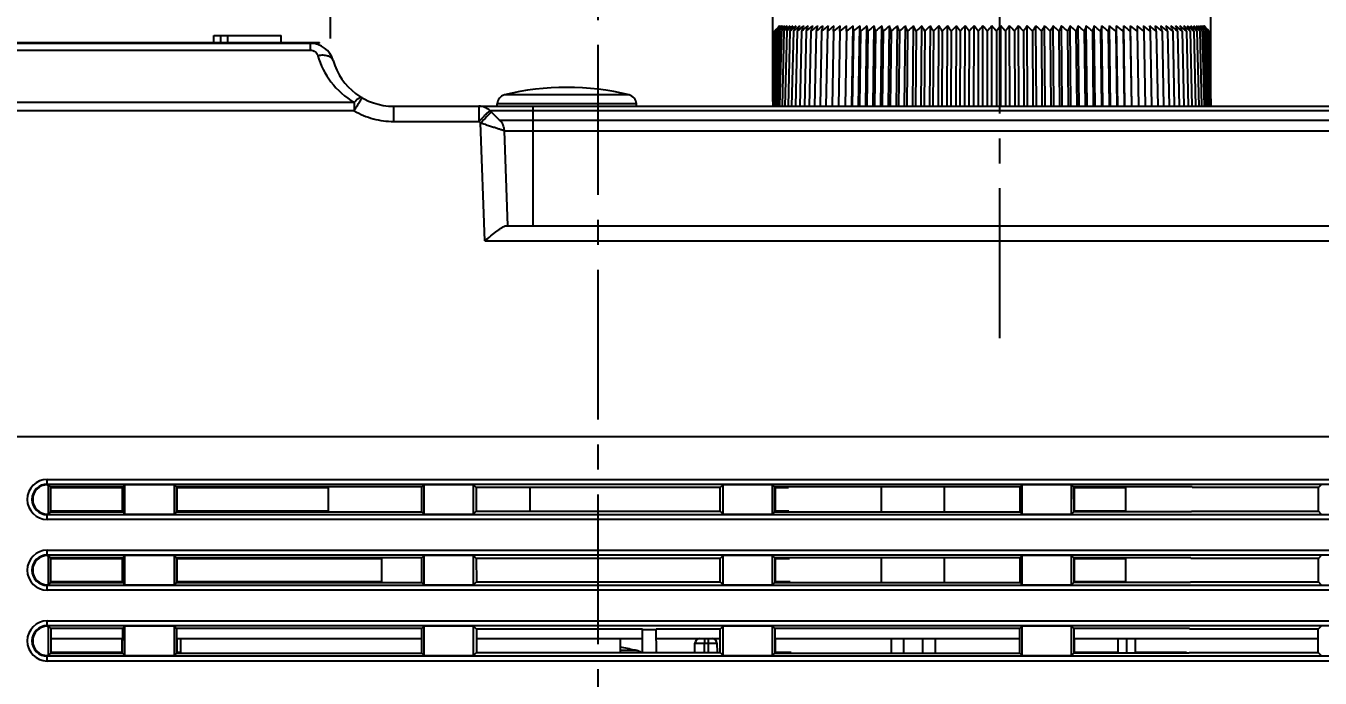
# Model space of a CAD drawing. Extents: x -1638 to -494, y -74 to 314.
# Drawn here: x -852.7 to -770.5, y 140.3 to 181.7 of the extents above; entities that cross this region are included whole.
import ezdxf

# ---------------------------------------------------------------- set-up
doc = ezdxf.new("R2010")
doc.units = 0
doc.header["$PDMODE"] = 3
doc.header["$PDSIZE"] = 0.7
doc.linetypes.add('CENTER', pattern=[17.8, 10.75, -2.35, 2.35, -2.35])
doc.linetypes.add('CENTER2', pattern=[28.575, 19.05, -3.175, 3.175, -3.175])
doc.layers.get('DEFPOINTS').update_dxf_attribs({"linetype": 'CONTINUOUS'})
for name, color, linetype in [('3', 112, 'CENTER'), ('BUTTON_PUSH_DXF_CONTINUOUS', 7, 'CONTINUOUS'), ('CASE_BODY_10DXF_CONTINUOUS', 7, 'CONTINUOUS'), ('COVER_TOP_10DXF_CONTINUOUS', 7, 'CONTINUOUS'), ('DIM', 1, 'CONTINUOUS'), ('HEADPIN_22_1DXF_CONTINUOUS', 7, 'CONTINUOUS'), ('HEADPIN_22_9DXF_CONTINUOUS', 7, 'CONTINUOUS'), ('HEADPIN_F22_DXF_CONTINUOUS', 7, 'CONTINUOUS'), ('KNOB_ROTARY_DXF_CONTINUOUS', 7, 'CONTINUOUS'), ('PCB_SUB-3RD_DXF_CONTINUOUS', 7, 'CONTINUOUS'), ('PH_M4X15_DXF_CONTINUOUS_LI', 7, 'CONTINUOUS'), ('RELAY_HF49FDDXF_CONTINUOUS', 7, 'CONTINUOUS'), ('TRANSE_13_DXF_CONTINUOUS_L', 7, 'CONTINUOUS'), ('WINDOW_SHEETDXF_CONTINUOUS', 7, 'CONTINUOUS')]:
    doc.layers.add(name, color=color, linetype=linetype)
doc.styles.add('OMI-1', font='arial.ttf', dxfattribs={"oblique": 1, "height": 3})
doc.dimstyles.new('1', dxfattribs={"dimtxt": 5, "dimasz": 2.5, "dimexe": 0.8, "dimexo": 0.3, "dimgap": 0.5, "dimtad": 1, "dimtoh": 1, "dimdec": 1, "dimzin": 0, "dimtxsty": 'OMI-1', "dimcen": 0, "dimclrd": 256, "dimclre": 256, "dimclrt": 256, "dimazin": 3, "dimtfac": 0.8, "dimtdec": 1, "dimtix": 1, "dimtmove": 0, "dimatfit": 3, "dimtolj": 1, "dimtzin": 0})

# ---------------------------------------------------------------- blocks, each defined once
blk = doc.blocks.new('*D2264')
at = {"layer": 'DEFPOINTS', "color": 0}
for p in [(-833.327, 189.073), (-833.327, 180.632), (-891.327, 156.132)]:
    blk.add_point(p, dxfattribs=at)
at = {"layer": 'DIM'}
for p, q in [((-891.327, 156.432), (-891.327, 189.873)), ((-833.327, 180.932), (-833.327, 189.873)), ((-888.827, 189.073), (-835.827, 189.073))]:
    blk.add_line(p, q, dxfattribs=at)
for points in [[(-888.827, 189.49), (-888.827, 188.657), (-891.327, 189.073)], [(-835.827, 188.657), (-835.827, 189.49), (-833.327, 189.073)]]:
    blk.add_solid(points, dxfattribs=at)
at = {"layer": 'DIM', "insert": (-862.327, 191.105), "char_height": 3, "attachment_point": 5, "style": 'OMI-1'}
blk.add_mtext('\\A1;58.0', dxfattribs=at)
blk = doc.blocks.new('*D2268')
at = {"layer": 'DEFPOINTS', "color": 0}
for p in [(-777.409, 192.233), (-805.246, 176.632), (-777.409, 176.632)]:
    blk.add_point(p, dxfattribs=at)
at = {"layer": 'DIM'}
for p, q in [((-805.246, 176.932), (-805.246, 193.033)), ((-777.409, 176.932), (-777.409, 193.033)), ((-802.746, 192.233), (-779.909, 192.233))]:
    blk.add_line(p, q, dxfattribs=at)
for points in [[(-802.746, 192.65), (-802.746, 191.816), (-805.246, 192.233)], [(-779.909, 191.816), (-779.909, 192.65), (-777.409, 192.233)]]:
    blk.add_solid(points, dxfattribs=at)
at = {"layer": 'DIM', "insert": (-791.327, 194.349), "char_height": 3, "attachment_point": 5, "style": 'OMI-1'}
blk.add_mtext('\\A1;\\A1;%%C27.8', dxfattribs=at)

msp = doc.modelspace()

# ---------------------------------------------------------------- linework, layer by layer
at = {"layer": '3', "linetype": 'CENTER2', "ltscale": 0.5}
for p, q in [((-816.327, 28.125), (-816.327, 288.122)), ((-790.827, 161.887), (-790.827, 197.212))]:
    msp.add_line(p, q, dxfattribs=at)
at = {"layer": 'BUTTON_PUSH_DXF_CONTINUOUS', "color": 7, "linetype": 'CONTINUOUS'}
for p, q in [((-822.752, 176.632), (-822.746, 176.789)), ((-813.909, 176.789), (-822.746, 176.789)), ((-814.364, 177.347), (-822.291, 177.347)), ((-813.902, 176.632), (-813.909, 176.789))]:
    msp.add_line(p, q, dxfattribs=at)
for centre, radius, start, end in [((-818.327, 161.399), 16.433, 76.04278, 103.95722), ((-822.146, 176.764), 0.6, 103.95722, 177.61406), ((-814.508, 176.764), 0.6, 2.38594, 76.04278)]:
    msp.add_arc(centre, radius, start, end, dxfattribs=at)
at = {"layer": 'CASE_BODY_10DXF_CONTINUOUS', "color": 7, "linetype": 'CONTINUOUS'}
for p, q in [((-891.327, 155.632), (-741.327, 155.632)), ((-851.327, 152.562), (-851.327, 152.907)), ((-851.327, 152.907), (-750.327, 152.907)), ((-851.327, 152.608), (-750.327, 152.608)), ((-851.327, 152.562), (-851.257, 152.562)), ((-851.257, 150.702), (-851.257, 152.562)), ((-851.257, 152.562), (-851.128, 152.433)), ((-851.128, 152.433), (-851.126, 150.834)), ((-846.527, 152.433), (-851.128, 152.433)), ((-851.128, 152.382), (-846.578, 152.382)), ((-846.578, 152.382), (-846.579, 150.883)), ((-846.529, 150.834), (-846.527, 152.433)), ((-846.397, 152.562), (-846.527, 152.433)), ((-846.397, 150.702), (-846.397, 152.562)), ((-843.257, 152.562), (-846.397, 152.562)), ((-843.257, 150.702), (-843.257, 152.562)), ((-843.257, 152.562), (-843.128, 152.433)), ((-843.128, 152.433), (-843.126, 150.834)), ((-827.527, 152.433), (-843.128, 152.433)), ((-843.076, 150.883), (-843.077, 152.382)), ((-843.077, 152.382), (-833.476, 152.382)), ((-827.529, 150.834), (-827.527, 152.433)), ((-827.397, 152.562), (-827.527, 152.433)), ((-827.397, 150.702), (-827.397, 152.562)), ((-824.257, 152.562), (-827.397, 152.562)), ((-824.257, 150.702), (-824.257, 152.562)), ((-824.257, 152.562), (-824.077, 152.382)), ((-824.077, 152.382), (-824.076, 150.883)), ((-808.578, 152.382), (-824.077, 152.382)), ((-808.579, 150.883), (-808.578, 152.382)), ((-808.397, 152.562), (-808.578, 152.382)), ((-808.397, 150.702), (-808.397, 152.562)), ((-805.257, 152.562), (-808.397, 152.562)), ((-805.257, 150.702), (-805.257, 152.562)), ((-805.257, 152.562), (-805.128, 152.433)), ((-805.128, 152.433), (-805.126, 150.834)), ((-789.527, 152.433), (-805.128, 152.433)), ((-805.076, 150.883), (-805.077, 152.382)), ((-805.077, 152.382), (-804.249, 152.382)), ((-804.249, 152.382), (-804.25, 152.433)), ((-789.529, 150.834), (-789.527, 152.433)), ((-789.397, 152.562), (-789.527, 152.433)), ((-789.397, 150.702), (-789.397, 152.562)), ((-786.257, 152.562), (-789.397, 152.562)), ((-786.257, 150.702), (-786.257, 152.562)), ((-786.257, 152.562), (-786.128, 152.433)), ((-786.128, 152.433), (-786.126, 150.834)), ((-778.605, 152.433), (-786.128, 152.433)), ((-786.076, 150.883), (-786.077, 152.382)), ((-786.077, 152.382), (-782.827, 152.382)), ((-778.605, 152.433), (-778.606, 152.382)), ((-770.578, 152.382), (-778.606, 152.382)), ((-770.579, 150.883), (-770.578, 152.382)), ((-770.397, 152.562), (-770.578, 152.382)), ((-851.327, 150.357), (-851.327, 150.702)), ((-851.327, 150.702), (-851.257, 150.702)), ((-750.327, 150.656), (-851.327, 150.656)), ((-851.257, 150.702), (-851.126, 150.834)), ((-846.579, 150.883), (-851.126, 150.883)), ((-851.126, 150.834), (-846.529, 150.834)), ((-846.397, 150.702), (-846.529, 150.834)), ((-846.397, 150.702), (-843.257, 150.702)), ((-843.257, 150.702), (-843.126, 150.834)), ((-843.126, 150.834), (-827.529, 150.834)), ((-833.476, 150.883), (-843.076, 150.883)), ((-827.397, 150.702), (-827.529, 150.834)), ((-827.397, 150.702), (-824.257, 150.702)), ((-824.257, 150.702), (-824.076, 150.883)), ((-824.076, 150.883), (-808.579, 150.883)), ((-808.397, 150.702), (-808.579, 150.883)), ((-808.397, 150.702), (-805.257, 150.702)), ((-805.257, 150.702), (-805.126, 150.834)), ((-805.126, 150.834), (-789.529, 150.834)), ((-804.223, 150.883), (-805.076, 150.883)), ((-804.222, 150.834), (-804.223, 150.883)), ((-789.397, 150.702), (-789.529, 150.834)), ((-789.397, 150.702), (-786.257, 150.702)), ((-786.257, 150.702), (-786.126, 150.834)), ((-778.633, 150.834), (-786.126, 150.834)), ((-782.827, 150.883), (-786.076, 150.883)), ((-778.633, 150.834), (-778.632, 150.883)), ((-778.632, 150.883), (-770.579, 150.883)), ((-770.397, 150.702), (-770.579, 150.883)), ((-750.327, 150.357), (-851.327, 150.357)), ((-851.327, 148.062), (-851.327, 148.407)), ((-851.327, 148.407), (-750.327, 148.407)), ((-851.327, 148.108), (-750.327, 148.108)), ((-851.327, 148.062), (-851.257, 148.062)), ((-851.257, 146.202), (-851.257, 148.062)), ((-851.257, 148.062), (-851.121, 147.926)), ((-846.397, 148.062), (-846.534, 147.926)), ((-846.397, 146.202), (-846.397, 148.062)), ((-843.257, 148.062), (-846.397, 148.062)), ((-843.257, 146.202), (-843.257, 148.062)), ((-843.257, 148.062), (-843.121, 147.926)), ((-827.397, 148.062), (-827.534, 147.926)), ((-827.397, 146.202), (-827.397, 148.062)), ((-824.257, 148.062), (-827.397, 148.062)), ((-824.257, 146.202), (-824.257, 148.062)), ((-824.257, 148.062), (-824.074, 147.878)), ((-808.397, 148.062), (-808.581, 147.878)), ((-808.397, 146.202), (-808.397, 148.062)), ((-805.257, 148.062), (-808.397, 148.062)), ((-805.257, 146.202), (-805.257, 148.062)), ((-805.257, 148.062), (-805.121, 147.926)), ((-789.397, 148.062), (-789.534, 147.926)), ((-789.397, 146.202), (-789.397, 148.062)), ((-786.257, 148.062), (-789.397, 148.062)), ((-786.257, 146.202), (-786.257, 148.062)), ((-786.257, 148.062), (-786.121, 147.926)), ((-770.397, 148.062), (-770.581, 147.878)), ((-851.121, 147.926), (-851.119, 146.341)), ((-846.534, 147.926), (-851.121, 147.926)), ((-851.121, 147.878), (-846.581, 147.878)), ((-846.581, 147.878), (-846.582, 146.387)), ((-846.536, 146.341), (-846.534, 147.926)), ((-843.121, 147.926), (-843.119, 146.341)), ((-827.534, 147.926), (-843.121, 147.926)), ((-843.072, 146.387), (-843.074, 147.878)), ((-843.074, 147.878), (-830.076, 147.878)), ((-827.536, 146.341), (-827.534, 147.926)), ((-824.074, 147.878), (-824.072, 146.387)), ((-808.581, 147.878), (-824.074, 147.878)), ((-808.582, 146.387), (-808.581, 147.878)), ((-805.121, 147.926), (-805.119, 146.341)), ((-789.534, 147.926), (-805.121, 147.926)), ((-805.072, 146.387), (-805.074, 147.878)), ((-805.074, 147.878), (-804.17, 147.878)), ((-804.17, 147.878), (-804.171, 147.926)), ((-789.536, 146.341), (-789.534, 147.926)), ((-778.684, 147.926), (-786.121, 147.926)), ((-786.121, 147.926), (-786.119, 146.341)), ((-786.074, 147.878), (-782.827, 147.878)), ((-786.072, 146.387), (-786.074, 147.878)), ((-778.684, 147.926), (-778.685, 147.878)), ((-770.581, 147.878), (-778.685, 147.878)), ((-770.582, 146.387), (-770.581, 147.878)), ((-846.582, 146.387), (-851.119, 146.387)), ((-830.076, 146.387), (-843.072, 146.387)), ((-824.257, 146.202), (-824.072, 146.387)), ((-824.072, 146.387), (-808.582, 146.387)), ((-808.397, 146.202), (-808.582, 146.387)), ((-804.144, 146.387), (-805.072, 146.387)), ((-804.143, 146.341), (-804.144, 146.387)), ((-782.827, 146.387), (-786.072, 146.387)), ((-778.711, 146.387), (-770.582, 146.387)), ((-778.711, 146.341), (-778.711, 146.387)), ((-770.397, 146.202), (-770.582, 146.387)), ((-851.327, 145.857), (-851.327, 146.202)), ((-851.327, 146.202), (-851.257, 146.202)), ((-750.327, 146.156), (-851.327, 146.156)), ((-750.327, 145.857), (-851.327, 145.857)), ((-851.257, 146.202), (-851.119, 146.341)), ((-851.119, 146.341), (-846.536, 146.341)), ((-846.397, 146.202), (-846.536, 146.341)), ((-846.397, 146.202), (-843.257, 146.202)), ((-843.257, 146.202), (-843.119, 146.341)), ((-843.119, 146.341), (-827.536, 146.341)), ((-827.397, 146.202), (-827.536, 146.341)), ((-827.397, 146.202), (-824.257, 146.202)), ((-808.397, 146.202), (-805.257, 146.202)), ((-805.257, 146.202), (-805.119, 146.341)), ((-805.119, 146.341), (-789.536, 146.341)), ((-789.397, 146.202), (-789.536, 146.341)), ((-789.397, 146.202), (-786.257, 146.202)), ((-786.257, 146.202), (-786.119, 146.341)), ((-778.711, 146.341), (-786.119, 146.341)), ((-851.327, 143.562), (-851.327, 143.907)), ((-851.327, 143.907), (-750.327, 143.907)), ((-851.327, 143.608), (-750.327, 143.608)), ((-851.327, 143.562), (-851.257, 143.562)), ((-851.257, 141.702), (-851.257, 143.562)), ((-851.257, 143.562), (-851.114, 143.419)), ((-851.114, 143.419), (-851.112, 141.847)), ((-846.54, 143.419), (-851.114, 143.419)), ((-846.543, 141.847), (-846.54, 143.419)), ((-846.397, 143.562), (-846.54, 143.419)), ((-846.397, 141.702), (-846.397, 143.562)), ((-843.257, 143.562), (-846.397, 143.562)), ((-843.257, 141.702), (-843.257, 143.562)), ((-843.257, 143.562), (-843.114, 143.419)), ((-843.114, 143.419), (-843.112, 141.847)), ((-827.54, 143.419), (-843.114, 143.419)), ((-827.543, 141.847), (-827.54, 143.419)), ((-827.397, 143.562), (-827.54, 143.419)), ((-827.397, 141.702), (-827.397, 143.562)), ((-824.257, 143.562), (-827.397, 143.562)), ((-824.257, 141.702), (-824.257, 143.562)), ((-824.257, 143.562), (-824.07, 143.375)), ((-824.07, 143.375), (-824.069, 141.89)), ((-813.51, 143.375), (-824.07, 143.375)), ((-813.523, 141.89), (-813.51, 143.375)), ((-813.51, 143.369), (-812.644, 143.369)), ((-812.631, 141.89), (-812.644, 143.375)), ((-808.585, 143.375), (-812.644, 143.375)), ((-808.586, 141.89), (-808.585, 143.375)), ((-808.397, 143.562), (-808.585, 143.375)), ((-808.397, 141.702), (-808.397, 143.562)), ((-805.257, 143.562), (-808.397, 143.562)), ((-805.257, 141.702), (-805.257, 143.562)), ((-805.257, 143.562), (-805.114, 143.419)), ((-805.114, 143.419), (-805.112, 141.847)), ((-789.54, 143.419), (-805.114, 143.419)), ((-789.543, 141.847), (-789.54, 143.419)), ((-789.397, 143.562), (-789.54, 143.419)), ((-789.397, 141.702), (-789.397, 143.562)), ((-786.257, 143.562), (-789.397, 143.562)), ((-786.257, 141.702), (-786.257, 143.562)), ((-786.257, 143.562), (-786.114, 143.419)), ((-778.762, 143.419), (-786.114, 143.419)), ((-786.114, 143.419), (-786.112, 141.847)), ((-778.762, 143.419), (-778.763, 143.375)), ((-770.585, 143.375), (-778.763, 143.375)), ((-770.586, 141.89), (-770.585, 143.375)), ((-770.397, 143.562), (-770.585, 143.375)), ((-846.585, 142.782), (-846.586, 141.89)), ((-843.069, 141.89), (-843.07, 142.782)), ((-810.189, 141.89), (-810.184, 142.485)), ((-809.589, 141.89), (-809.584, 142.485)), ((-809.584, 142.782), (-809.584, 142.485)), ((-809.584, 142.485), (-808.788, 142.485)), ((-809.336, 142.782), (-809.336, 141.89)), ((-808.788, 142.485), (-808.783, 141.889)), ((-805.069, 141.89), (-805.07, 142.782)), ((-786.069, 141.89), (-786.07, 142.782)), ((-783.313, 142.782), (-783.321, 141.847)), ((-782.767, 142.782), (-782.767, 141.847)), ((-782.222, 142.782), (-782.213, 141.847)), ((-851.327, 141.357), (-851.327, 141.702)), ((-851.327, 141.702), (-851.257, 141.702)), ((-750.327, 141.656), (-851.327, 141.656)), ((-851.257, 141.702), (-851.112, 141.847)), ((-846.586, 141.89), (-851.112, 141.89)), ((-851.112, 141.847), (-846.543, 141.847)), ((-846.397, 141.702), (-846.543, 141.847)), ((-846.397, 141.702), (-843.257, 141.702)), ((-843.257, 141.702), (-843.112, 141.847)), ((-843.112, 141.847), (-827.543, 141.847)), ((-842.853, 141.89), (-843.069, 141.89)), ((-827.397, 141.702), (-827.543, 141.847)), ((-827.397, 141.702), (-824.257, 141.702)), ((-824.257, 141.702), (-824.069, 141.89)), ((-824.069, 141.89), (-813.523, 141.89)), ((-813.523, 141.894), (-812.631, 141.894)), ((-812.631, 141.89), (-808.586, 141.89)), ((-808.397, 141.702), (-808.586, 141.89)), ((-808.397, 141.702), (-805.257, 141.702)), ((-805.257, 141.702), (-805.112, 141.847)), ((-805.112, 141.847), (-789.543, 141.847)), ((-804.066, 141.89), (-805.069, 141.89)), ((-804.065, 141.847), (-804.066, 141.89)), ((-789.397, 141.702), (-789.543, 141.847)), ((-789.397, 141.702), (-786.257, 141.702)), ((-786.257, 141.702), (-786.112, 141.847)), ((-778.79, 141.847), (-786.112, 141.847)), ((-783.32, 141.89), (-786.069, 141.89)), ((-778.966, 141.89), (-782.214, 141.89)), ((-778.965, 141.844), (-778.966, 141.89)), ((-778.79, 141.847), (-778.789, 141.89)), ((-778.789, 141.89), (-770.586, 141.89)), ((-770.397, 141.702), (-770.586, 141.89)), ((-750.327, 141.357), (-851.327, 141.357))]:
    msp.add_line(p, q, dxfattribs=at)
for centre, radius, start, end in [((-851.327, 151.632), 1.275, 90, 270), ((-851.327, 151.632), 0.976, 90, 270), ((-851.327, 151.632), 0.93, 90, 270), ((-851.327, 147.132), 1.275, 90, 270), ((-851.327, 147.132), 0.976, 90, 270), ((-851.327, 147.132), 0.93, 90, 270), ((-851.327, 142.632), 1.275, 90, 270), ((-851.327, 142.632), 0.976, 90, 270), ((-851.327, 142.632), 0.93, 90, 270), ((-809.884, 142.482), 0.3, 90, 179.5), ((-809.088, 142.482), 0.3, 0.5, 90)]:
    msp.add_arc(centre, radius, start, end, dxfattribs=at)
msp.add_open_spline([(-810.184, 142.485), (-810.184, 142.486), (-810.178, 142.484), (-810.172, 142.486), (-810.156, 142.485), (-810.127, 142.486), (-810.077, 142.485), (-810.003, 142.486), (-809.913, 142.486), (-809.772, 142.485), (-809.661, 142.485), (-809.584, 142.485)], degree=3, knots=[0, 0, 0, 0, 0.00483, 0.01922, 0.043041, 0.076068, 0.168396, 0.292683, 0.444179, 0.617069, 1, 1, 1, 1], dxfattribs=at)
at = {"layer": 'COVER_TOP_10DXF_CONTINUOUS', "color": 7, "linetype": 'CONTINUOUS'}
for p, q in [((-840.753, 180.682), (-840.753, 181.132)), ((-840.753, 181.132), (-836.478, 181.132)), ((-840.303, 180.682), (-840.303, 181.132)), ((-839.869, 180.682), (-839.869, 181.132)), ((-836.478, 180.682), (-836.478, 181.132)), ((-889.489, 180.206), (-834.619, 180.206)), ((-837.539, 180.632), (-834.619, 180.632)), ((-834.619, 180.632), (-834.619, 180.206)), ((-831.826, 176.875), (-889.605, 176.875)), ((-831.826, 176.875), (-831.826, 176.336)), ((-831.826, 176.336), (-889.605, 176.336)), ((-829.327, 176.632), (-829.327, 175.667)), ((-829.327, 176.632), (-743.026, 176.632)), ((-823.906, 176.632), (-823.906, 175.667)), ((-823.211, 176.351), (-822.593, 175.754)), ((-823.211, 176.351), (-763.454, 176.351)), ((-820.477, 176.632), (-820.477, 169.032)), ((-829.327, 175.667), (-823.906, 175.667)), ((-823.906, 175.667), (-823.805, 175.569)), ((-823.543, 168.067), (-823.805, 175.569)), ((-822.593, 175.754), (-764.062, 175.754)), ((-822.077, 169.032), (-822.288, 175.07)), ((-822.288, 175.07), (-764.366, 175.07)), ((-822.175, 169.032), (-764.479, 169.032)), ((-823.543, 168.067), (-763.112, 168.067)), ((-891.327, 155.632), (-741.327, 155.632))]:
    msp.add_line(p, q, dxfattribs=at)
for centre, radius, start, end in [((-834.619, 179.132), 1.5, 15.82662, 90), ((-829.327, 180.632), 4, 195.82662, 270), ((-823.906, 175.632), 1, 46, 90), ((-823.288, 175.035), 1, 2, 46)]:
    msp.add_arc(centre, radius, start, end, dxfattribs=at)
for points, knots in [([(-834.619, 180.206), (-834.507, 180.206), (-834.288, 180.129), (-834.165, 179.938), (-834.138, 179.842)], [0, 0, 0, 0, 0.527317, 1, 1, 1, 1]), ([(-833.176, 179.541), (-833.194, 179.606), (-833.287, 179.736), (-833.519, 179.843), (-833.814, 179.883), (-834.027, 179.863), (-834.138, 179.842)], [0, 0, 0, 0, 0.186941, 0.413112, 0.688429, 1, 1, 1, 1]), ([(-834.138, 179.842), (-833.969, 179.248), (-833.387, 178.074), (-832.398, 177.204), (-831.826, 176.875)], [0, 0, 0, 0, 0.483255, 1, 1, 1, 1]), ([(-831.326, 177.167), (-831.388, 177.203), (-831.506, 177.159), (-831.608, 177.086), (-831.711, 177.005), (-831.783, 176.932), (-831.826, 176.875)], [0, 0, 0, 0, 0.354774, 0.489615, 0.644756, 1, 1, 1, 1]), ([(-831.826, 176.336), (-831.796, 176.392), (-831.735, 176.5), (-831.64, 176.654), (-831.555, 176.796), (-831.481, 176.922), (-831.424, 177.022), (-831.374, 177.104), (-831.346, 177.133), (-831.321, 177.164), (-831.326, 177.167)], [0, 0, 0, 0, 0.195984, 0.384455, 0.557193, 0.708012, 0.831504, 0.9234, 0.98062, 1, 1, 1, 1]), ([(-831.826, 176.336), (-831.449, 176.119), (-830.636, 175.781), (-829.762, 175.667), (-829.327, 175.667)], [0, 0, 0, 0, 0.499906, 1, 1, 1, 1]), ([(-823.906, 175.667), (-823.819, 175.757), (-823.692, 175.886), (-823.53, 176.05), (-823.427, 176.153), (-823.342, 176.236), (-823.283, 176.292), (-823.247, 176.324), (-823.229, 176.34), (-823.219, 176.347), (-823.212, 176.352), (-823.211, 176.351)], [0, 0, 0, 0, 0.384166, 0.556828, 0.707815, 0.831602, 0.923492, 0.956398, 0.980155, 0.994641, 1, 1, 1, 1]), ([(-823.168, 176.207), (-823.256, 176.126), (-823.468, 175.914), (-823.679, 175.7), (-823.805, 175.569)], [0, 0, 0, 0, 0.39698, 1, 1, 1, 1]), ([(-823.11, 176.254), (-823.111, 176.255), (-823.119, 176.249), (-823.128, 176.243), (-823.147, 176.226), (-823.16, 176.214), (-823.168, 176.207)], [0, 0, 0, 0, 0.070186, 0.259817, 0.570324, 1, 1, 1, 1]), ([(-823.805, 175.569), (-823.709, 175.54), (-823.52, 175.482), (-823.244, 175.395), (-822.988, 175.314), (-822.76, 175.24), (-822.593, 175.184), (-822.48, 175.146), (-822.414, 175.123), (-822.363, 175.103), (-822.322, 175.089), (-822.303, 175.078), (-822.288, 175.073), (-822.288, 175.07)], [0, 0, 0, 0, 0.188603, 0.371308, 0.541846, 0.693827, 0.820935, 0.873291, 0.917282, 0.952331, 0.977972, 0.993876, 1, 1, 1, 1]), ([(-823.543, 168.067), (-823.412, 168.177), (-823.156, 168.39), (-822.839, 168.644), (-822.598, 168.821), (-822.439, 168.927), (-822.303, 169.002), (-822.213, 169.032), (-822.175, 169.032)], [0, 0, 0, 0, 0.304868, 0.592199, 0.722341, 0.837686, 0.932192, 1, 1, 1, 1])]:
    msp.add_open_spline(points, degree=3, knots=knots, dxfattribs=at)
at = {"layer": 'HEADPIN_22_1DXF_CONTINUOUS', "color": 7, "linetype": 'CONTINUOUS'}
for p, q in [((-798.327, 150.834), (-798.327, 152.433)), ((-794.327, 150.834), (-794.327, 152.433))]:
    msp.add_line(p, q, dxfattribs=at)
at = {"layer": 'HEADPIN_22_9DXF_CONTINUOUS', "color": 7, "linetype": 'CONTINUOUS'}
for p, q in [((-842.853, 141.847), (-842.853, 142.782)), ((-842.853, 142.782), (-827.541, 142.782)), ((-824.07, 142.782), (-814.913, 142.782)), ((-814.913, 141.89), (-814.913, 142.782))]:
    msp.add_line(p, q, dxfattribs=at)
at = {"layer": 'HEADPIN_F22_DXF_CONTINUOUS', "color": 7, "linetype": 'CONTINUOUS'}
for p, q in [((-798.327, 146.341), (-798.327, 147.926)), ((-794.327, 146.341), (-794.327, 147.926)), ((-797.727, 142.782), (-797.727, 141.847)), ((-796.927, 142.782), (-796.927, 141.847)), ((-795.727, 142.782), (-795.727, 141.847)), ((-794.927, 142.782), (-794.927, 141.847))]:
    msp.add_line(p, q, dxfattribs=at)
at = {"layer": 'KNOB_ROTARY_DXF_CONTINUOUS', "color": 7, "linetype": 'CONTINUOUS'}
for p, q in [((-804.818, 181.738), (-804.885, 181.667)), ((-804.883, 181.667), (-804.818, 181.738)), ((-804.794, 181.738), (-804.829, 181.703)), ((-804.825, 181.703), (-804.794, 181.738)), ((-804.806, 181.667), (-804.747, 181.738)), ((-804.732, 181.667), (-804.676, 181.738)), ((-804.635, 181.667), (-804.582, 181.738)), ((-804.514, 181.667), (-804.464, 181.738)), ((-804.371, 181.667), (-804.324, 181.738)), ((-801.385, 181.414), (-801.355, 181.738)), ((-800.981, 181.414), (-800.968, 181.738)), ((-800.56, 181.414), (-800.564, 181.738)), ((-800.227, 176.632), (-800.144, 181.738)), ((-800.122, 181.414), (-800.144, 181.738)), ((-799.788, 176.632), (-799.709, 181.738)), ((-799.333, 176.632), (-799.259, 181.738)), ((-798.865, 176.632), (-798.795, 181.738)), ((-798.383, 176.632), (-798.317, 181.738)), ((-797.889, 176.632), (-797.828, 181.738)), ((-797.384, 176.632), (-797.327, 181.738)), ((-796.867, 176.632), (-796.816, 181.738)), ((-796.341, 176.632), (-796.295, 181.738)), ((-795.807, 176.632), (-795.765, 181.738)), ((-795.264, 176.632), (-795.227, 181.738)), ((-794.715, 176.632), (-794.683, 181.738)), ((-794.159, 176.632), (-794.133, 181.738)), ((-793.599, 176.632), (-793.578, 181.738)), ((-793.034, 176.632), (-793.019, 181.738)), ((-792.467, 176.632), (-792.456, 181.738)), ((-791.898, 176.632), (-791.892, 181.738)), ((-791.327, 176.632), (-791.327, 181.738)), ((-790.757, 176.632), (-790.762, 181.738)), ((-790.188, 176.632), (-790.198, 181.738)), ((-789.62, 176.632), (-789.636, 181.738)), ((-789.056, 176.632), (-789.077, 181.738)), ((-788.495, 176.632), (-788.522, 181.738)), ((-787.94, 176.632), (-787.972, 181.738)), ((-787.391, 176.632), (-787.427, 181.738)), ((-786.848, 176.632), (-786.89, 181.738)), ((-786.313, 176.632), (-786.36, 181.738)), ((-785.787, 176.632), (-785.839, 181.738)), ((-785.271, 176.632), (-785.328, 181.738)), ((-784.766, 176.632), (-784.827, 181.738)), ((-784.272, 176.632), (-784.337, 181.738)), ((-783.79, 176.632), (-783.86, 181.738)), ((-783.321, 176.632), (-783.396, 181.738)), ((-782.867, 176.632), (-782.946, 181.738)), ((-782.51, 181.738), (-782.533, 181.414)), ((-782.427, 176.632), (-782.51, 181.738)), ((-782.09, 181.738), (-782.095, 181.414)), ((-781.687, 181.738), (-781.674, 181.414)), ((-781.3, 181.738), (-781.27, 181.414)), ((-778.331, 181.738), (-778.284, 181.667)), ((-778.19, 181.738), (-778.14, 181.667)), ((-778.073, 181.738), (-778.02, 181.667)), ((-777.978, 181.738), (-777.922, 181.667)), ((-777.908, 181.738), (-777.848, 181.667)), ((-777.825, 181.703), (-777.86, 181.738)), ((-777.86, 181.738), (-777.829, 181.703)), ((-777.769, 181.667), (-777.837, 181.738)), ((-777.837, 181.738), (-777.772, 181.667)), ((-805.125, 181.414), (-805.246, 176.632)), ((-805.113, 181.414), (-805.234, 176.632)), ((-805.076, 181.414), (-805.197, 176.632)), ((-805.016, 181.414), (-805.136, 176.632)), ((-805.125, 181.414), (-805.119, 181.42)), ((-805.024, 181.504), (-805.113, 181.414)), ((-805.002, 181.487), (-805.076, 181.414)), ((-804.931, 181.414), (-805.051, 176.632)), ((-804.916, 181.51), (-805.016, 181.414)), ((-804.823, 181.414), (-804.942, 176.632)), ((-804.853, 181.487), (-804.931, 181.414)), ((-804.743, 181.487), (-804.823, 181.414)), ((-804.691, 181.414), (-804.809, 176.632)), ((-804.777, 181.477), (-804.769, 181.487)), ((-804.604, 181.491), (-804.691, 181.414)), ((-804.536, 181.414), (-804.652, 176.632)), ((-804.434, 181.502), (-804.536, 181.414)), ((-804.357, 181.414), (-804.472, 176.632)), ((-804.156, 181.414), (-804.269, 176.632)), ((-803.932, 181.414), (-804.043, 176.632)), ((-803.686, 181.414), (-803.795, 176.632)), ((-803.418, 181.414), (-803.524, 176.632)), ((-803.129, 181.414), (-803.233, 176.632)), ((-802.819, 181.414), (-802.921, 176.632)), ((-802.49, 181.414), (-802.588, 176.632)), ((-802.14, 181.414), (-802.235, 176.632)), ((-801.772, 181.414), (-801.864, 176.632)), ((-801.385, 181.414), (-801.474, 176.632)), ((-800.981, 181.414), (-801.066, 176.632)), ((-800.56, 181.414), (-800.641, 176.632)), ((-800.122, 181.414), (-800.2, 176.632)), ((-799.669, 181.414), (-799.743, 176.632)), ((-799.202, 181.414), (-799.271, 176.632)), ((-798.72, 181.414), (-798.785, 176.632)), ((-798.226, 181.414), (-798.287, 176.632)), ((-797.72, 181.414), (-797.776, 176.632)), ((-797.202, 181.414), (-797.254, 176.632)), ((-796.674, 181.414), (-796.721, 176.632)), ((-796.137, 181.414), (-796.179, 176.632)), ((-795.591, 181.414), (-795.628, 176.632)), ((-795.038, 181.414), (-795.07, 176.632)), ((-794.478, 181.414), (-794.506, 176.632)), ((-793.913, 181.414), (-793.935, 176.632)), ((-793.343, 181.414), (-793.361, 176.632)), ((-792.77, 181.414), (-792.782, 176.632)), ((-792.194, 181.414), (-792.201, 176.632)), ((-791.616, 181.414), (-791.619, 176.632)), ((-791.038, 181.414), (-791.036, 176.632)), ((-790.461, 181.414), (-790.453, 176.632)), ((-789.885, 181.414), (-789.872, 176.632)), ((-789.312, 181.414), (-789.294, 176.632)), ((-788.742, 181.414), (-788.719, 176.632)), ((-788.177, 181.414), (-788.149, 176.632)), ((-787.617, 181.414), (-787.584, 176.632)), ((-787.064, 181.414), (-787.026, 176.632)), ((-786.518, 181.414), (-786.476, 176.632)), ((-785.981, 181.414), (-785.934, 176.632)), ((-785.453, 181.414), (-785.401, 176.632)), ((-784.935, 181.414), (-784.879, 176.632)), ((-784.429, 181.414), (-784.368, 176.632)), ((-783.934, 181.414), (-783.869, 176.632)), ((-783.453, 181.414), (-783.384, 176.632)), ((-782.985, 181.414), (-782.912, 176.632)), ((-782.533, 181.414), (-782.455, 176.632)), ((-782.095, 181.414), (-782.014, 176.632)), ((-781.674, 181.414), (-781.589, 176.632)), ((-781.27, 181.414), (-781.181, 176.632)), ((-780.883, 181.414), (-780.791, 176.632)), ((-780.514, 181.414), (-780.419, 176.632)), ((-780.165, 181.414), (-780.067, 176.632)), ((-779.835, 181.414), (-779.734, 176.632)), ((-779.526, 181.414), (-779.422, 176.632)), ((-779.237, 181.414), (-779.13, 176.632)), ((-778.969, 181.414), (-778.86, 176.632)), ((-778.723, 181.414), (-778.612, 176.632)), ((-778.499, 181.414), (-778.386, 176.632)), ((-778.297, 181.414), (-778.183, 176.632)), ((-778.119, 181.414), (-778.221, 181.502)), ((-778.119, 181.414), (-778.003, 176.632)), ((-777.963, 181.414), (-778.05, 181.491)), ((-777.963, 181.414), (-777.846, 176.632)), ((-777.831, 181.414), (-777.912, 181.487)), ((-777.886, 181.487), (-777.878, 181.477)), ((-777.831, 181.414), (-777.713, 176.632)), ((-777.723, 181.414), (-777.802, 181.487)), ((-777.639, 181.414), (-777.739, 181.51)), ((-777.723, 181.414), (-777.604, 176.632)), ((-777.578, 181.414), (-777.652, 181.487)), ((-777.639, 181.414), (-777.518, 176.632)), ((-777.542, 181.414), (-777.63, 181.504)), ((-777.578, 181.414), (-777.457, 176.632)), ((-777.542, 181.414), (-777.421, 176.632)), ((-777.53, 181.414), (-777.536, 181.42)), ((-777.53, 181.414), (-777.409, 176.632))]:
    msp.add_line(p, q, dxfattribs=at)
for centre, radius, start, end in [((-772.35, 149.578), 45.682, 135.3149, 135.66367), ((-771.821, 152.783), 43.882, 138.77337, 139.14949), ((-772.431, 148.597), 46.289, 134.27715, 134.72024), ((-772.469, 147.661), 46.888, 133.38384, 133.78767), ((-772.238, 146.526), 47.812, 132.56859, 133.01119), ((-772.074, 145.544), 48.571, 131.82602, 132.26793), ((-771.891, 144.629), 49.284, 131.15286, 131.58727), ((-771.711, 143.806), 49.918, 130.54573, 130.96016), ((-766.683, 158.783), 43.949, 148.51282, 149.00722), ((-771.503, 143.042), 50.516, 130.00179, 130.3966), ((-770.763, 141.731), 51.864, 129.52073, 130.08033), ((-764.816, 159.653), 44.957, 150.57767, 151.051), ((-770.463, 141.034), 52.447, 129.09556, 129.65393), ((-762.402, 160.456), 46.519, 152.77478, 153.223), ((-770.147, 140.413), 52.971, 128.72637, 129.28361), ((-759.245, 161.183), 48.829, 155.10461, 155.52335), ((-769.817, 139.872), 53.43, 128.41136, 128.9676), ((-755.048, 161.822), 52.187, 157.56559, 157.9502), ((-769.476, 139.414), 53.819, 128.14898, 128.70439), ((-749.326, 162.361), 57.077, 160.15371, 160.49937), ((-769.126, 139.044), 54.134, 127.93794, 128.4927), ((-741.238, 162.779), 64.34, 162.8621, 163.16402), ((-768.768, 138.763), 54.371, 127.77722, 128.33154), ((-729.175, 163.045), 75.581, 165.68083, 165.93437), ((-768.405, 138.574), 54.528, 127.66603, 128.22013), ((-709.642, 163.095), 94.294, 168.59675, 168.79767), ((-768.036, 138.479), 54.603, 127.60382, 128.15794), ((-673.321, 162.762), 129.798, 171.59356, 171.73822), ((-767.665, 138.477), 54.595, 127.59031, 128.14467), ((-767.29, 138.57), 54.504, 127.62541, 128.18026), ((-766.913, 138.757), 54.33, 127.7093, 128.26488), ((-766.535, 139.035), 54.074, 127.8424, 128.39894), ((-917.625, 167.144), 118.815, 6.89771, 7.05524), ((-766.154, 139.405), 53.74, 128.02534, 128.58306), ((-885.892, 166.334), 87.992, 9.86759, 10.08197), ((-765.772, 139.862), 53.33, 128.25902, 128.81814), ((-868.16, 165.678), 71.2, 12.76831, 13.03599), ((-765.387, 140.404), 52.848, 128.54458, 129.1053), ((-856.915, 165.046), 60.929, 15.58289, 15.89968), ((-764.999, 141.028), 52.298, 128.88343, 129.44591), ((-849.2, 164.391), 54.222, 18.29722, 18.65848), ((-764.606, 141.729), 51.686, 129.27722, 129.8416), ((-843.613, 163.691), 49.679, 20.90018, 21.30101), ((-764.209, 142.502), 51.017, 129.7279, 130.2943), ((-839.404, 162.938), 46.553, 23.38359, 23.81909), ((-763.804, 143.341), 50.299, 130.2377, 130.80616), ((-836.136, 162.127), 44.406, 25.74209, 26.20747), ((-763.389, 144.242), 49.539, 130.80914, 131.37967), ((-833.536, 161.261), 42.964, 27.97282, 28.46355), ((-762.962, 145.198), 48.747, 131.44504, 132.01759), ((-831.426, 160.342), 42.049, 30.07505, 30.58693), ((-762.519, 146.202), 47.93, 132.14854, 132.72298), ((-829.683, 159.373), 41.536, 32.04984, 32.57908), ((-762.057, 147.248), 47.1, 132.92313, 133.49921), ((-828.222, 158.359), 41.336, 33.89963, 34.44284), ((-761.57, 148.328), 46.268, 133.77258, 134.34997), ((-826.981, 157.307), 41.384, 35.62793, 36.18215), ((-761.051, 149.436), 45.446, 134.70103, 135.27925), ((-825.912, 156.222), 41.63, 37.23899, 37.80166), ((-760.495, 150.562), 44.648, 135.71291, 136.29134), ((-824.98, 155.112), 42.032, 38.73758, 39.3065), ((-759.892, 151.701), 43.889, 136.81298, 137.3908), ((-824.158, 153.983), 42.56, 40.12872, 40.70205), ((-759.23, 152.844), 43.187, 138.00625, 138.58245), ((-823.424, 152.844), 43.187, 41.41755, 41.99375), ((-758.497, 153.983), 42.56, 139.29795, 139.87128), ((-822.763, 151.701), 43.889, 42.6092, 43.18702), ((-757.675, 155.112), 42.032, 140.6935, 141.26242), ((-822.16, 150.562), 44.648, 43.70866, 44.28709), ((-756.743, 156.222), 41.63, 142.19834, 142.76101), ((-821.603, 149.436), 45.446, 44.72075, 45.29897), ((-755.674, 157.307), 41.384, 143.81785, 144.37207), ((-821.085, 148.328), 46.268, 45.65003, 46.22742), ((-754.432, 158.359), 41.336, 145.55716, 146.10037), ((-820.598, 147.248), 47.1, 46.50079, 47.07687), ((-752.971, 159.373), 41.536, 147.42092, 147.95016), ((-820.135, 146.202), 47.93, 47.27702, 47.85146), ((-751.229, 160.342), 42.049, 149.41307, 149.92495), ((-819.693, 145.198), 48.747, 47.98241, 48.55496), ((-749.119, 161.261), 42.964, 151.53645, 152.02718), ((-819.266, 144.242), 49.539, 48.62033, 49.19086), ((-746.519, 162.127), 44.406, 153.79253, 154.25791), ((-818.851, 143.341), 50.299, 49.19384, 49.7623), ((-743.251, 162.938), 46.553, 156.18091, 156.61641), ((-818.446, 142.502), 51.017, 49.7057, 50.2721), ((-739.042, 163.691), 49.679, 158.69899, 159.09982), ((-818.048, 141.729), 51.686, 50.1584, 50.72278), ((-733.455, 164.391), 54.222, 161.34152, 161.70278), ((-817.656, 141.028), 52.298, 50.55409, 51.11657), ((-725.74, 165.046), 60.929, 164.10032, 164.41711), ((-817.268, 140.404), 52.848, 50.8947, 51.45542), ((-714.495, 165.678), 71.2, 166.96401, 167.23169), ((-816.883, 139.862), 53.33, 51.18186, 51.74098), ((-696.762, 166.334), 87.992, 169.91803, 170.13241), ((-816.501, 139.405), 53.74, 51.41694, 51.97466), ((-665.03, 167.144), 118.815, 172.94476, 173.10229), ((-816.12, 139.035), 54.074, 51.60106, 52.1576), ((-815.741, 138.757), 54.33, 51.73512, 52.2907), ((-815.365, 138.57), 54.504, 51.81974, 52.37459), ((-814.99, 138.477), 54.595, 51.85533, 52.40969), ((-814.618, 138.479), 54.603, 51.84206, 52.39618), ((-909.334, 162.762), 129.798, 8.26178, 8.40644), ((-814.25, 138.574), 54.528, 51.77987, 52.33397), ((-873.012, 163.095), 94.294, 11.20233, 11.40325), ((-813.887, 138.763), 54.371, 51.66846, 52.22278), ((-813.529, 139.044), 54.134, 51.5073, 52.06206), ((-853.48, 163.045), 75.581, 14.06563, 14.31917), ((-813.179, 139.414), 53.819, 51.29561, 51.85102), ((-841.417, 162.779), 64.34, 16.83598, 17.1379), ((-812.838, 139.872), 53.43, 51.0324, 51.58864), ((-833.328, 162.361), 57.077, 19.50063, 19.84629), ((-812.508, 140.413), 52.971, 50.71639, 51.27363), ((-827.607, 161.822), 52.187, 22.0498, 22.43441), ((-812.192, 141.034), 52.447, 50.34607, 50.90444), ((-823.41, 161.183), 48.829, 24.47665, 24.89539), ((-811.892, 141.731), 51.864, 49.91967, 50.47927), ((-820.253, 160.456), 46.519, 26.777, 27.22522), ((-811.152, 143.042), 50.516, 49.6034, 49.99821), ((-817.839, 159.653), 44.957, 28.949, 29.42233), ((-810.944, 143.806), 49.918, 49.03984, 49.45427), ((-815.972, 158.783), 43.949, 30.99278, 31.48718), ((-810.763, 144.629), 49.284, 48.41273, 48.84714), ((-810.581, 145.544), 48.571, 47.73206, 48.17398), ((-810.416, 146.526), 47.812, 46.9888, 47.43141), ((-810.185, 147.661), 46.888, 46.21233, 46.61616), ((-810.223, 148.597), 46.289, 45.27975, 45.72285), ((-810.825, 152.79), 43.87, 40.85333, 41.22666), ((-810.305, 149.578), 45.682, 44.33633, 44.6851), ((-772.024, 150.416), 45.348, 136.43871, 136.75197), ((-771.285, 153.722), 43.642, 140.1837, 140.49091), ((-770.789, 154.801), 43.289, 141.63786, 141.94128), ((-770.125, 155.854), 43.096, 143.20384, 143.50233), ((-769.255, 156.874), 43.104, 144.88685, 145.17904), ((-767.684, 157.562), 43.897, 146.69305, 147.08804), ((-769.946, 141.21), 52.92, 130.39486, 130.56093), ((-812.709, 141.21), 52.92, 49.43907, 49.60514), ((-814.971, 157.562), 43.897, 32.91196, 33.30695), ((-813.4, 156.874), 43.103, 34.82096, 35.11315), ((-812.529, 155.854), 43.096, 36.49767, 36.79616), ((-811.865, 154.801), 43.289, 38.05872, 38.36215), ((-811.37, 153.722), 43.642, 39.5091, 39.8163), ((-810.63, 150.416), 45.348, 43.24802, 43.56128)]:
    msp.add_arc(centre, radius, start, end, dxfattribs=at)
at = {"layer": 'PCB_SUB-3RD_DXF_CONTINUOUS', "color": 7, "linetype": 'CONTINUOUS'}
for p, q in [((-851.113, 142.782), (-846.541, 142.782)), ((-843.113, 142.782), (-842.853, 142.782)), ((-814.913, 142.782), (-813.516, 142.782)), ((-812.639, 142.782), (-808.585, 142.782)), ((-805.113, 142.782), (-789.541, 142.782)), ((-786.113, 142.782), (-770.585, 142.782))]:
    msp.add_line(p, q, dxfattribs=at)
at = {"layer": 'PH_M4X15_DXF_CONTINUOUS_LI', "color": 7, "linetype": 'CONTINUOUS'}
for p, q in [((-813.886, 142.021), (-814.913, 142.021)), ((-813.964, 142.043), (-814.047, 142.043)), ((-813.964, 142.043), (-813.886, 142.021))]:
    msp.add_line(p, q, dxfattribs=at)
for centre, radius, start, end in [((-816.435, 133.074), 9.282, 75.09451, 80.5658), ((-814.25, 140.759), 1.314, 59.4471, 73.90839)]:
    msp.add_arc(centre, radius, start, end, dxfattribs=at)
at = {"layer": 'RELAY_HF49FDDXF_CONTINUOUS', "color": 7, "linetype": 'CONTINUOUS'}
for p, q in [((-782.827, 152.433), (-782.827, 150.834)), ((-782.827, 147.926), (-782.827, 146.341))]:
    msp.add_line(p, q, dxfattribs=at)
at = {"layer": 'TRANSE_13_DXF_CONTINUOUS_L', "color": 7, "linetype": 'CONTINUOUS'}
for p, q in [((-833.476, 152.433), (-833.476, 150.834)), ((-820.676, 152.382), (-820.676, 150.883)), ((-830.076, 146.341), (-830.076, 147.926))]:
    msp.add_line(p, q, dxfattribs=at)
at = {"layer": 'WINDOW_SHEETDXF_CONTINUOUS', "color": 7, "linetype": 'CONTINUOUS'}
for p, q in [((-873.039, 180.682), (-834.039, 180.682)), ((-873.039, 180.632), (-836.935, 180.632)), ((-837.539, 180.632), (-837.539, 180.682)), ((-834.619, 180.632), (-834.039, 180.632)), ((-834.039, 180.632), (-834.039, 180.682))]:
    msp.add_line(p, q, dxfattribs=at)

# ---------------------------------------------------------------- dimensions: what is measured, and where the dimension line sits
at = {"layer": 'DIM'}
dim = msp.add_linear_dim(base=(-777.409, 192.233), p1=(-805.246, 176.632), p2=(-777.409, 176.632), text='\\A1;%%C<>', dimstyle='1', override={"dimtxsty": 'OMI-1'}, dxfattribs=at)
dim.commit()
dim.dimension.update_dxf_attribs({"geometry": '*D2268', "text_midpoint": (-791.327, 194.349)})
dim = msp.add_linear_dim(base=(-833.327, 189.073), p1=(-891.327, 156.132), p2=(-833.327, 180.632), dimstyle='1', dxfattribs=at)
dim.commit()
dim.dimension.update_dxf_attribs({"geometry": '*D2264', "text_midpoint": (-862.327, 191.105)})

doc.saveas('drawing.dxf')
